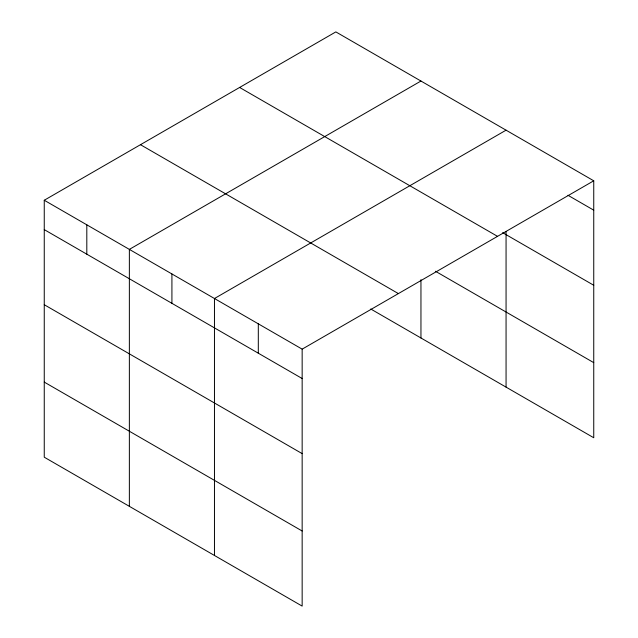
<?xml version="1.0" encoding="UTF-8"?>
<svg xmlns="http://www.w3.org/2000/svg" width="638" height="638" viewBox="0 0 638 638"><rect width="100%" height="100%" fill="white"/><g stroke="black" fill="none" stroke-linecap="round" stroke-linejoin="round"><path stroke-width="0.96" d="M44.253 200.252L302.157 349.146L302.157 606.1L44.253 457.199L44.253 200.252L335.843 31.9L593.747 180.801L593.747 437.748L370.742 308.999M420.952 81.034L129.362 249.386L129.362 506.341M506.062 130.176L214.464 298.52L214.464 555.475M302.157 349.146L593.747 180.801M567.956 195.276L593.747 210.165M502.656 232.679L593.747 285.266M239.617 87.454L497.52 236.355M435.419 271.238L593.747 362.647M140.48 144.698L398.383 293.592M44.253 229.616L302.157 378.517M44.253 304.717L302.157 453.618M44.253 382.098L302.157 530.999M506.062 231.674L506.062 387.122M420.952 279.683L420.952 337.988M258.31 323.833L258.31 353.205M171.917 273.957L171.917 303.321M86.808 224.815L86.808 254.187"/></g></svg>
